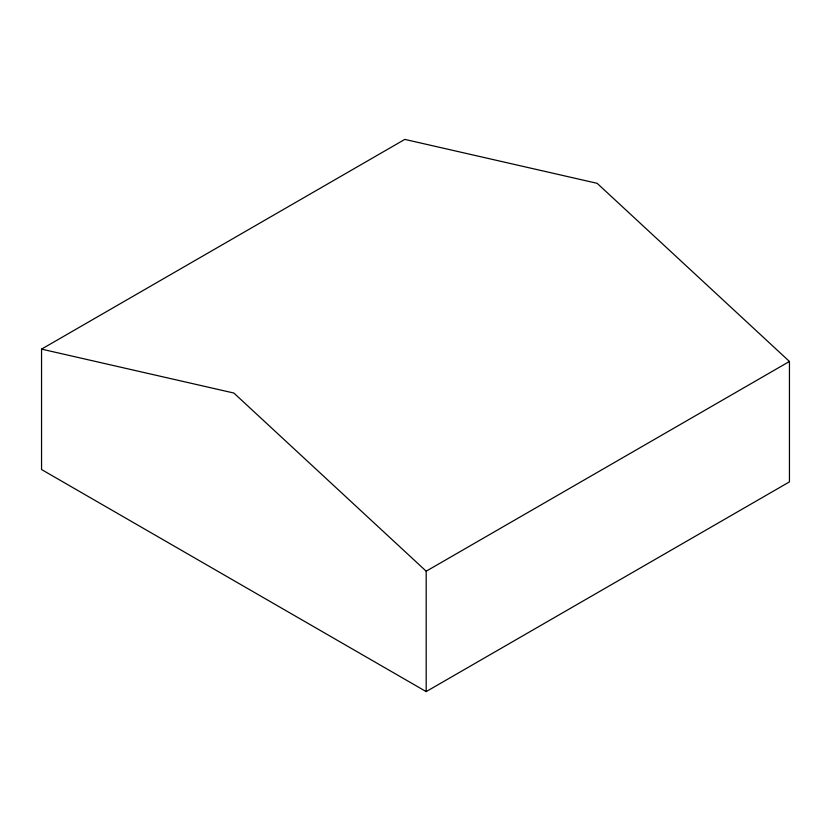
<?xml version="1.0" encoding="UTF-8"?>
<svg xmlns="http://www.w3.org/2000/svg" width="831" height="831" viewBox="0 0 831 831"><rect width="100%" height="100%" fill="white"/><g stroke="black" fill="none" stroke-linecap="round" stroke-linejoin="round"><path stroke-width="1.25" d="M41.55 349.124L404.811 139.4L597.136 183.319L789.45 361.464L789.45 481.876L426.189 691.6L41.55 469.536L41.55 349.124L233.864 393.042L426.189 571.188L426.189 691.6M426.189 571.188L789.45 361.464"/></g></svg>
